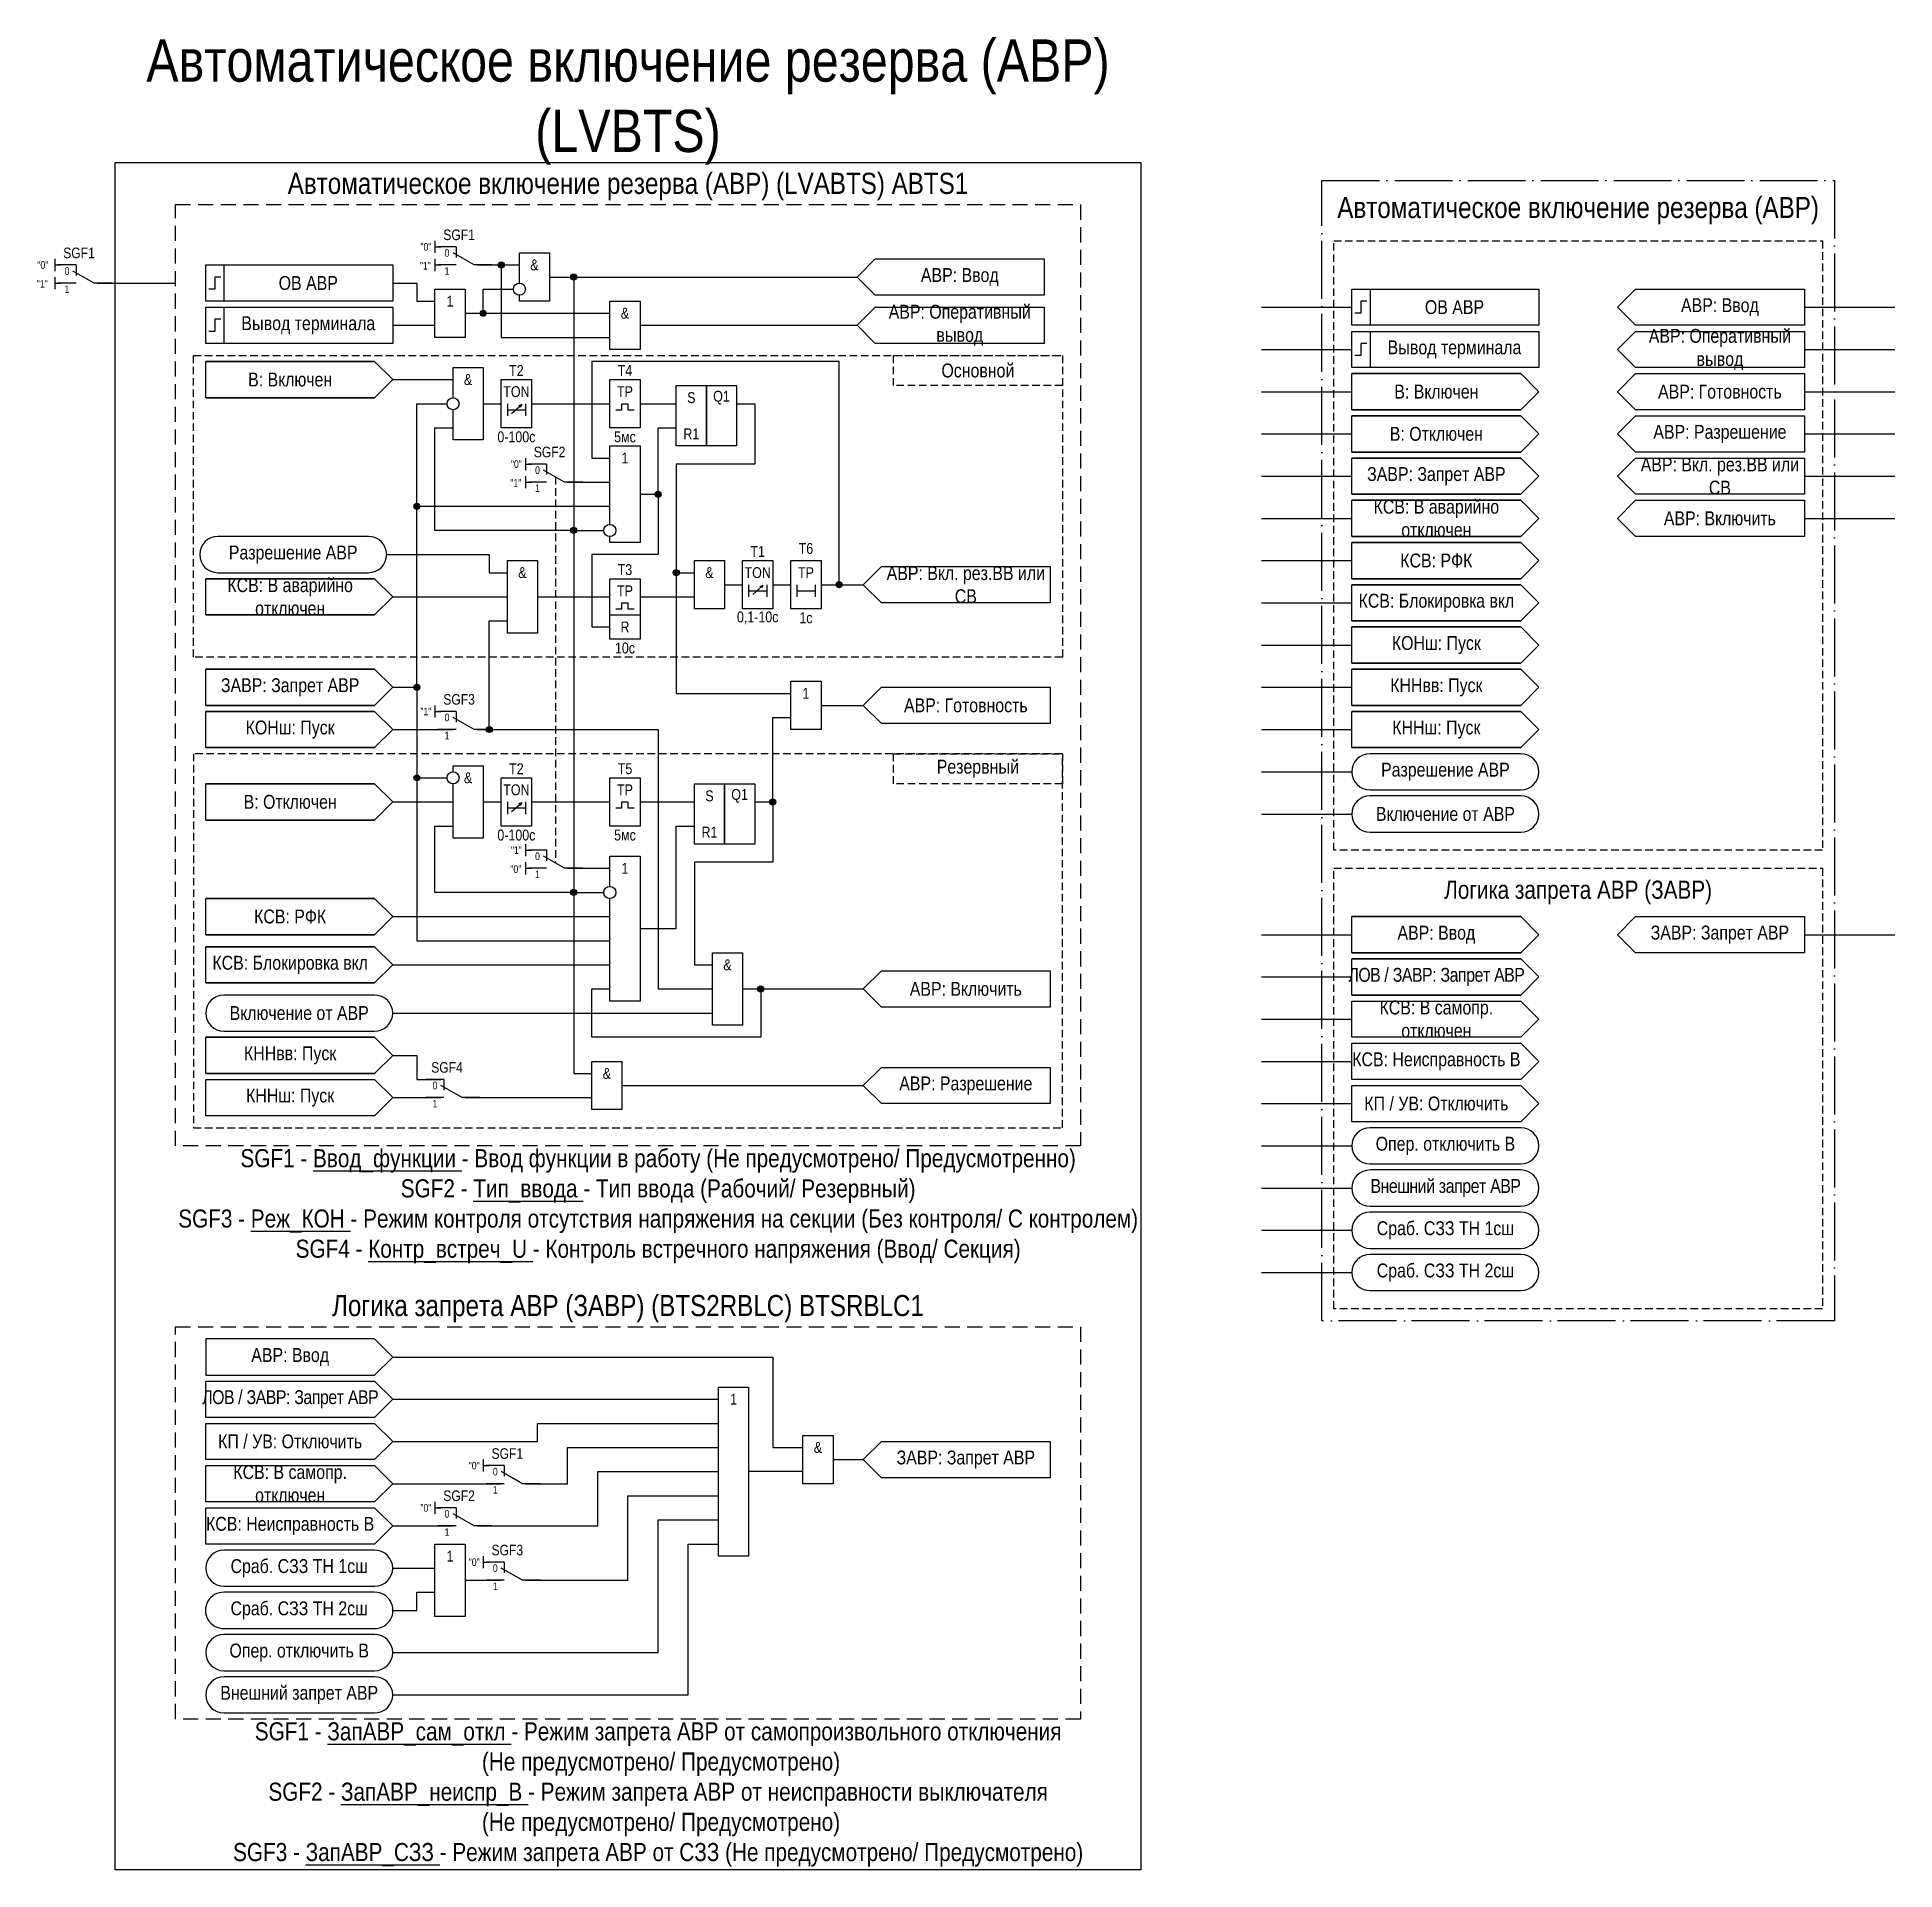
# Model space of a CAD drawing. Header units: millimetres. Extents: x -13 to 295, y 0 to 304.
import ezdxf
from ezdxf.enums import TextEntityAlignment as Align

# ---------------------------------------------------------------- set-up
doc = ezdxf.new("R2010")
doc.units = ezdxf.units.MM
doc.linetypes.add('ACAD_ISO04W100', pattern=[30, 24, -3, 0, -3])
doc.linetypes.add('штриховая2', pattern=[0.375, 0.25, -0.125])
doc.layers.add('TEXT', color=7, linetype='Continuous', lineweight=25)
doc.layers.add('Основная', color=7, linetype='Continuous')
doc.styles.add('2.5_Gost_RD', font='ARIALN.TTF', dxfattribs={"height": 2.5})
doc.styles.add('3.5_Gost_RD', font='ARIALN.TTF', dxfattribs={"height": 3.5})
doc.styles.add('Вывод', font='ARIALN.TTF', dxfattribs={"height": 2.5})
doc.styles.add('Компонент', font='ARIALN.TTF', dxfattribs={"height": 3.5})

# ---------------------------------------------------------------- blocks, each defined once
blk = doc.blocks.new('Точка')
at = {"ltscale": 100}
h = blk.add_hatch(color=256, dxfattribs=at)
h.dxf.hatch_style = 1
edge = h.paths.add_edge_path()
edge.add_arc((0, 0), 0.5, 0, 360)
blk.add_circle((0, 0), 0.5, dxfattribs=at)
blk = doc.blocks.new('*U1037')
at = {"layer": 'Основная', "color": 0}
blk.add_line((0, 0), (7, 4), dxfattribs=at)
at = {"layer": 'Основная', "ltscale": 0.35}
blk.add_line((6, 6), (6, 2.5), dxfattribs=at)
blk = doc.blocks.new('*U1057')
at = {"layer": 'Основная', "color": 0}
for p, q in [((-3, 6), (-9, 6)), ((-3, 0), (-9, 0)), ((9, 0), (3, 0))]:
    blk.add_line(p, q, dxfattribs=at)
at = {"layer": 'Основная', "ltscale": 0.25, "xscale": -1}
blk.add_blockref('*U1037', (3, 0), dxfattribs=at)
at = {"layer": 'Основная'}
for tag, height, style, p in [('В1', 2.5, 'Вывод', (-13, 6)), ('ОУ', 3.5, 'Компонент', (-2, 10)), ('В2', 2.5, 'Вывод', (-6, 4)), ('В3', 2.5, 'Вывод', (-6, -2))]:
    blk.add_attdef(tag, text='', height=height, dxfattribs=dict(at, style=style)).set_placement(p, align=Align.MIDDLE_CENTER)
blk = doc.blocks.new('*U1039')
at = {"layer": 'Основная', "color": 0}
for p, q in [((-3, 6), (-9, 6)), ((-3, 0), (-9, 0)), ((9, 0), (3, 0))]:
    blk.add_line(p, q, dxfattribs=at)
at = {"layer": 'Основная', "ltscale": 0.25, "xscale": -1}
blk.add_blockref('*U1037', (3, 0), dxfattribs=at)
at = {"layer": 'Основная'}
for tag, height, style, p in [('В1', 2.5, 'Вывод', (-14, 6)), ('ОУ', 3.5, 'Компонент', (-2, 10)), ('В2', 2.5, 'Вывод', (-6, 4)), ('В3', 2.5, 'Вывод', (-6, -2))]:
    blk.add_attdef(tag, text='', height=height, dxfattribs=dict(at, style=style)).set_placement(p, align=Align.MIDDLE_CENTER)

msp = doc.modelspace()

# ---------------------------------------------------------------- linework, layer by layer
at = {"ltscale": 100}
for p, q in [((53, 270), (53, 268)), ((53, 269), (54, 269)), ((53, 267), (53, 265)), ((53, 266), (54, 266)), ((190, 259), (205, 259)), ((280, 259), (295, 259)), ((190, 252), (205, 252)), ((280, 252), (295, 252)), ((190, 245), (205, 245)), ((280, 245), (295, 245)), ((65.71, 241.4), (67.38, 242.88)), ((67.38, 242.88), (66.86, 242.66)), ((67.38, 242.88), (67.12, 242.42)), ((64, 239), (64, 239)), ((190, 238), (205, 238)), ((280, 238), (295, 238)), ((68, 234), (68, 232)), ((68, 233), (69, 233)), ((68, 231), (68, 229)), ((190, 231), (205, 231)), ((280, 231), (295, 231)), ((68, 230), (69, 230)), ((190, 224), (205, 224)), ((280, 224), (295, 224)), ((190, 217), (205, 217)), ((105.71, 211.4), (107.38, 212.88)), ((107.38, 212.88), (106.86, 212.66)), ((107.38, 212.88), (107.12, 212.42)), ((190, 210), (205, 210)), ((190, 203), (205, 203)), ((190, 196), (205, 196)), ((53, 193), (53, 191)), ((53, 192), (54, 192)), ((190, 189), (205, 189)), ((190, 182), (205, 182)), ((65.71, 175.4), (67.38, 176.88)), ((67.38, 176.88), (66.86, 176.66)), ((67.38, 176.88), (67.12, 176.42)), ((190, 175), (205, 175)), ((68, 170), (68, 168)), ((68, 169), (69, 169)), ((68, 167), (68, 165)), ((68, 166), (69, 166)), ((190, 155), (205, 155)), ((280, 155), (295, 155)), ((190, 148), (205, 148)), ((190, 141), (205, 141)), ((190, 134), (205, 134)), ((190, 127), (205, 127)), ((190, 120), (205, 120)), ((190, 113), (205, 113)), ((190, 106), (205, 106)), ((190, 99), (205, 99)), ((61, 68), (61, 66)), ((61, 67), (62, 67)), ((114, 66), (105, 66)), ((53, 61), (53, 59)), ((53, 60), (54, 60)), ((61, 52), (61, 50)), ((61, 51), (62, 51)), ((58, 48), (64, 48))]:
    msp.add_line(p, q, dxfattribs=at)
at = {"color": 6, "ltscale": 100}
for p, q in [((-10, 267), (-10, 265)), ((-10, 266), (-9, 266)), ((-10, 264), (-10, 262)), ((-10, 263), (-9, 263))]:
    msp.add_line(p, q, dxfattribs=at)
at = {"color": 3, "ltscale": 100}
msp.add_lwpolyline([(0, 283), (170, 283), (170, 0), (0, 0)], close=True, dxfattribs=at)
at = {"color": 251, "linetype": 'ACAD_ISO04W100', "lineweight": 30, "ltscale": 0.4, "true_color": 0x58595b}
msp.add_lwpolyline([(200, 280), (285, 280), (285, 91), (200, 91)], close=True, dxfattribs=at)
at = {"linetype": 'штриховая2', "ltscale": 10}
for points in [[(10, 276), (160, 276), (160, 120), (10, 120)], [(10, 90), (160, 90), (160, 25), (10, 25)]]:
    msp.add_lwpolyline(points, close=True, dxfattribs=at)
at = {"ltscale": 100}
for points in [[(67, 263), (67, 268), (72, 268), (72, 260), (67, 260), (67, 261)], [(60, 266), (67, 266)], [(60, 266), (64, 266), (64, 254), (82, 254)], [(46, 263), (50, 263), (50, 260), (53, 260)], [(72, 264), (76, 264), (76, 222), (53, 222), (53, 239), (56, 239)], [(72, 264), (76, 264), (76, 162), (53, 162), (53, 173), (56, 173)], [(58, 258), (61, 258), (61, 262), (66, 262)], [(72, 264), (123, 264)], [(72, 264), (76, 264), (76, 222), (81, 222)], [(72, 264), (76, 264), (76, 162), (81, 162)], [(72, 264), (76, 264)], [(72, 264), (76, 264), (76, 132), (79, 132)], [(46, 256), (53, 256)], [(46, 256), (53, 256)], [(58, 258), (82, 258)], [(87, 256), (123, 256)], [(15, 244), (43, 244), (46, 247), (43, 250), (15, 250), (43, 250), (46, 247), (43, 244), (15, 244), (15, 250)], [(117, 213), (120, 213), (120, 250), (79, 250), (79, 234), (82, 234)], [(46, 247), (56, 247)], [(56, 244), (56, 249), (61, 249), (61, 237), (56, 237), (56, 242)], [(205, 242), (233, 242), (236, 245), (233, 248), (205, 248), (233, 248), (236, 245), (233, 242), (205, 242), (205, 248)], [(46, 196), (50, 196), (50, 243), (55, 243)], [(61, 243), (64, 243)], [(65, 243), (65, 241)], [(65, 242), (68, 242)], [(68, 243), (68, 241)], [(69, 243), (82, 243)], [(83, 242), (84, 242), (84, 243), (85, 243), (85, 242), (86, 242)], [(87, 243), (93, 243)], [(103, 243), (106, 243), (106, 233), (93, 233), (93, 215), (96, 215)], [(103, 243), (106, 243), (106, 233), (93, 233), (93, 195), (112, 195)], [(205, 235), (233, 235), (236, 238), (233, 241), (205, 241), (233, 241), (236, 238), (233, 235), (205, 235), (205, 241)], [(87, 228), (90, 228), (90, 239), (93, 239)], [(82, 223), (82, 236), (87, 236), (87, 220), (82, 220), (82, 221)], [(205, 228), (233, 228), (236, 231), (233, 234), (205, 234), (233, 234), (236, 231), (233, 228), (205, 228), (205, 234)], [(75, 230), (82, 230)], [(87, 228), (90, 228), (90, 218), (79, 218), (79, 206), (82, 206)], [(46, 196), (50, 196), (50, 226), (82, 226)], [(205, 221), (233, 221), (236, 224), (233, 227), (205, 227), (233, 227), (236, 224), (233, 221), (205, 221), (205, 227)], [(205, 214), (233, 214), (236, 217), (233, 220), (205, 220), (233, 220), (236, 217), (233, 214), (205, 214), (205, 220)], [(45, 218), (62, 218), (62, 215), (65, 215)], [(15, 208), (43, 208), (46, 211), (43, 214), (15, 214), (43, 214), (46, 211), (43, 208), (15, 208), (15, 214)], [(101, 213), (104, 213)], [(105, 213), (105, 211)], [(108, 213), (108, 211)], [(109, 213), (112, 213)], [(113, 213), (113, 211)], [(116, 213), (116, 211)], [(117, 213), (124, 213)], [(205, 207), (233, 207), (236, 210), (233, 213), (205, 213), (233, 213), (236, 210), (233, 207), (205, 207), (205, 213)], [(46, 211), (65, 211)], [(70, 211), (82, 211)], [(83, 209), (84, 209), (84, 210), (85, 210), (85, 209), (86, 209)], [(87, 211), (96, 211)], [(105, 212), (108, 212)], [(113, 212), (116, 212)], [(60, 189), (62, 189), (62, 207), (65, 207)], [(205, 200), (233, 200), (236, 203), (233, 206), (205, 206), (233, 206), (236, 203), (233, 200), (205, 200), (205, 206)], [(15, 193), (43, 193), (46, 196), (43, 199), (15, 199), (43, 199), (46, 196), (43, 193), (15, 193), (15, 199)], [(205, 193), (233, 193), (236, 196), (233, 199), (205, 199), (233, 199), (236, 196), (233, 193), (205, 193), (205, 199)], [(46, 196), (50, 196), (50, 154), (82, 154)], [(46, 196), (50, 196), (50, 181), (55, 181)], [(15, 186), (43, 186), (46, 189), (43, 192), (15, 192), (43, 192), (46, 189), (43, 186), (15, 186), (15, 192)], [(106, 177), (109, 177), (109, 191), (112, 191)], [(117, 193), (124, 193)], [(205, 186), (233, 186), (236, 189), (233, 192), (205, 192), (233, 192), (236, 189), (233, 186), (205, 186), (205, 192)], [(46, 189), (56, 189)], [(60, 189), (90, 189), (90, 146), (99, 146)], [(56, 182), (56, 183), (61, 183), (61, 171), (56, 171), (56, 180)], [(15, 174), (43, 174), (46, 177), (43, 180), (15, 180), (43, 180), (46, 177), (43, 174), (15, 174), (15, 180)], [(46, 177), (56, 177)], [(61, 177), (64, 177)], [(65, 177), (65, 175)], [(65, 176), (68, 176)], [(68, 177), (68, 175)], [(69, 177), (82, 177)], [(83, 176), (84, 176), (84, 177), (85, 177), (85, 176), (86, 176)], [(87, 177), (96, 177)], [(106, 177), (109, 177), (109, 167), (96, 167), (96, 150), (99, 150)], [(87, 156), (93, 156), (93, 173), (96, 173)], [(82, 163), (82, 168), (87, 168), (87, 144), (82, 144), (82, 161)], [(75, 166), (82, 166)], [(15, 155), (43, 155), (46, 158), (43, 161), (15, 161), (43, 161), (46, 158), (43, 155), (15, 155), (15, 161)], [(46, 158), (82, 158)], [(205, 152), (233, 152), (236, 155), (233, 158), (205, 158), (233, 158), (236, 155), (233, 152), (205, 152), (205, 158)], [(15, 147), (43, 147), (46, 150), (43, 153), (15, 153), (43, 153), (46, 150), (43, 147), (15, 147), (15, 153)], [(205, 145), (233, 145), (236, 148), (233, 151), (205, 151), (233, 151), (236, 148), (233, 145), (205, 145), (205, 151)], [(46, 150), (82, 150)], [(104, 146), (107, 146), (107, 138), (79, 138), (79, 146), (82, 146)], [(104, 146), (124, 146)], [(46, 142), (99, 142)], [(205, 144), (233, 144), (236, 141), (233, 138), (205, 138), (205, 144)], [(15, 132), (43, 132), (46, 135), (43, 138), (15, 138), (43, 138), (46, 135), (43, 132), (15, 132), (15, 138)], [(205, 137), (233, 137), (236, 134), (233, 131), (205, 131), (205, 137)], [(46, 135), (50, 135), (50, 131), (54, 131)], [(15, 131), (43, 131), (46, 128), (43, 125), (15, 125), (15, 131)], [(84, 130), (124, 130)], [(205, 130), (233, 130), (236, 127), (233, 124), (205, 124), (205, 130)], [(46, 128), (54, 128)], [(58, 128), (79, 128)], [(46, 85), (43, 88), (15, 88), (15, 82), (43, 82), (46, 85)], [(46, 85), (109, 85), (109, 70), (114, 70)], [(15, 81), (43, 81), (46, 78), (43, 75), (15, 75), (15, 81)], [(46, 78), (100, 78)], [(15, 74), (43, 74), (46, 71), (43, 68), (15, 68), (15, 74)], [(46, 71), (70, 71), (70, 74), (100, 74)], [(68, 64), (75, 64), (75, 70), (100, 70)], [(119, 68), (124, 68)], [(15, 67), (43, 67), (46, 64), (43, 61), (15, 61), (15, 67)], [(60, 57), (80, 57), (80, 66), (100, 66)], [(46, 64), (64, 64)], [(68, 48), (85, 48), (85, 62), (100, 62)], [(15, 60), (43, 60), (46, 57), (43, 54), (15, 54), (15, 60)], [(46, 36), (90, 36), (90, 58), (100, 58)], [(46, 57), (56, 57)], [(46, 29), (95, 29), (95, 54), (100, 54)], [(46, 50), (53, 50)], [(46, 43), (50, 43), (50, 46), (53, 46)]]:
    msp.add_lwpolyline(points, dxfattribs=at)
at = {"linetype": 'штриховая2', "ltscale": 5}
for points in [[(202, 270), (283, 270), (283, 169), (202, 169)], [(13, 185), (13, 123), (157, 123), (157, 185)], [(202, 166), (283, 166), (283, 93), (202, 93)]]:
    msp.add_lwpolyline(points, close=True, dxfattribs=at)
at = {"ltscale": 100}
for points in [[(15, 266), (18, 266), (18, 260), (15, 260)], [(15, 266), (46, 266), (46, 260), (15, 260)], [(154, 267), (154, 261), (126, 261), (123, 264), (126, 267)], [(53, 262), (58, 262), (58, 254), (53, 254)], [(205, 262), (208, 262), (208, 256), (205, 256)], [(205, 262), (236, 262), (236, 256), (205, 256)], [(280, 262), (280, 256), (252, 256), (249, 259), (252, 262)], [(15, 259), (18, 259), (18, 253), (15, 253)], [(15, 259), (46, 259), (46, 253), (15, 253)], [(82, 260), (87, 260), (87, 252), (82, 252)], [(154, 259), (154, 253), (126, 253), (123, 256), (126, 259)], [(205, 255), (208, 255), (208, 249), (205, 249)], [(205, 255), (236, 255), (236, 249), (205, 249)], [(280, 255), (280, 249), (252, 249), (249, 252), (252, 255)], [(64, 247), (69, 247), (69, 239), (64, 239)], [(82, 247), (87, 247), (87, 239), (82, 239)], [(252, 248), (280, 248), (280, 242), (252, 242), (249, 245)], [(93, 246), (98, 246), (98, 236), (93, 236)], [(98, 246), (103, 246), (103, 236), (98, 236)], [(252, 241), (280, 241), (280, 235), (252, 235), (249, 238)], [(252, 234), (280, 234), (280, 228), (252, 228), (249, 231)], [(252, 227), (280, 227), (280, 221), (252, 221), (249, 224)], [(65, 217), (70, 217), (70, 205), (65, 205)], [(96, 217), (101, 217), (101, 209), (96, 209)], [(104, 217), (109, 217), (109, 209), (104, 209)], [(112, 217), (117, 217), (117, 209), (112, 209)], [(155, 216), (155, 210), (127, 210), (124, 213), (127, 216)], [(82, 214), (87, 214), (87, 204), (82, 204)], [(82, 208), (87, 208), (87, 204), (82, 204)], [(112, 197), (117, 197), (117, 189), (112, 189)], [(155, 196), (155, 190), (127, 190), (124, 193), (127, 196)], [(64, 181), (69, 181), (69, 173), (64, 173)], [(82, 181), (87, 181), (87, 173), (82, 173)], [(96, 180), (101, 180), (101, 170), (96, 170)], [(101, 180), (106, 180), (106, 170), (101, 170)], [(280, 158), (280, 152), (252, 152), (249, 155), (252, 158)], [(99, 152), (104, 152), (104, 140), (99, 140)], [(155, 149), (155, 143), (127, 143), (124, 146), (127, 149)], [(79, 126), (79, 134), (84, 134), (84, 126)], [(155, 133), (155, 127), (127, 127), (124, 130), (127, 133)], [(100, 80), (105, 80), (105, 52), (100, 52)], [(119, 72), (119, 64), (114, 64), (114, 72)], [(155, 71), (155, 65), (127, 65), (124, 68), (127, 71)], [(53, 54), (58, 54), (58, 42), (53, 42)]]:
    msp.add_lwpolyline(points, close=True, dxfattribs=at)
at = {"color": 6, "ltscale": 100}
msp.add_lwpolyline([(-3, 263), (10, 263)], dxfattribs=at)
at = {"lineweight": 30, "ltscale": 100}
for points in [[(17.5, 264), (16.5, 264), (16.5, 262), (15.5, 262)], [(207.5, 260), (206.5, 260), (206.5, 258), (205.5, 258)], [(17.5, 257), (16.5, 257), (16.5, 255), (15.5, 255)], [(207.5, 253), (206.5, 253), (206.5, 251), (205.5, 251)]]:
    msp.add_lwpolyline(points, dxfattribs=at)
at = {"color": 251, "linetype": 'штриховая2', "ltscale": 5, "true_color": 0x58595b}
for points in [[(13, 251), (157, 251), (157, 201), (13, 201)], [(129, 251), (157, 251), (157, 246), (129, 246)], [(129, 185), (157, 185), (157, 180), (129, 180)]]:
    msp.add_lwpolyline(points, close=True, dxfattribs=at)
at = {"linetype": 'штриховая2', "ltscale": 5}
msp.add_lwpolyline([(73, 230.86), (73, 166.86)], dxfattribs=at)
at = {"ltscale": 100}
for points in [[(17, 215), (42, 215, 1), (42, 221), (17, 221, 1)], [(208, 179), (233, 179, 1), (233, 185), (208, 185, 1)], [(208, 172), (233, 172, 1), (233, 178), (208, 178, 1)], [(18, 139), (43, 139, 1), (43, 145), (18, 145, 1)], [(208, 117), (233, 117, 1), (233, 123), (208, 123, 1)], [(208, 110), (233, 110, 1), (233, 116), (208, 116, 1)], [(208, 103), (233, 103, 1), (233, 109), (208, 109, 1)], [(208, 96), (233, 96, 1), (233, 102), (208, 102, 1)], [(18, 47), (43, 47, 1), (43, 53), (18, 53, 1)], [(18, 40), (43, 40, 1.013985), (43, 46), (18, 46, 1.013985)], [(18, 33), (43, 33, 1), (43, 39), (18, 39, 1)], [(18, 26), (43, 26, 1), (43, 32), (18, 32, 1)]]:
    msp.add_lwpolyline(points, format="xyb", close=True, dxfattribs=at)
msp.add_circle((67, 262), 1)
for centre in [(56, 243), (82, 222), (56, 181), (82, 162)]:
    msp.add_circle(centre, 1, dxfattribs=at)

# ---------------------------------------------------------------- block references
for p in [(64, 266), (76, 264), (61, 258), (90, 228), (50, 226), (76, 222), (93, 215), (120, 213), (50, 196), (62, 189), (50, 181), (109, 177), (76, 162), (107, 146)]:
    msp.add_blockref('Точка', p, dxfattribs=at)
at = {"layer": 'Основная', "ltscale": 0.25, "xscale": 0.5, "yscale": 0.5, "zscale": 0.5}
for p, values in [((58, 266), {'ОУ': 'SGF1', 'В1': '"0"', 'В2': '0', 'В3': '1'}), ((73, 230), {'ОУ': 'SGF2', 'В1': '"0"', 'В2': '0', 'В3': '1'}), ((58, 189), {'ОУ': 'SGF3', 'В1': '"1"', 'В2': '0', 'В3': '1'}), ((66, 64), {'ОУ': 'SGF1', 'В1': '"0"', 'В2': '0', 'В3': '1'}), ((58, 57), {'ОУ': 'SGF2', 'В1': '"0"', 'В2': '0', 'В3': '1'}), ((66, 48), {'ОУ': 'SGF3', 'В1': '"0"', 'В2': '0', 'В3': '1'})]:
    msp.add_blockref('*U1057', p, dxfattribs=at).add_auto_attribs(values)
at = {"layer": 'Основная', "color": 6, "ltscale": 0.25, "xscale": 0.5, "yscale": 0.5, "zscale": 0.5}
msp.add_blockref('*U1039', (-5, 263), dxfattribs=at).add_auto_attribs({'ОУ': 'SGF1', 'В1': '"0"', 'В2': '0', 'В3': '1'})
at = {"layer": 'Основная', "ltscale": 0.25}
ref = msp.add_blockref('*U1057', (73, 166), dxfattribs=dict(at, xscale=0.5, yscale=0.5, zscale=0.5))
ref.add_attrib('В1', '"1"', dxfattribs={"height": 1.25, "style": 'Вывод'}).set_placement((66.5, 169), align=Align.MIDDLE_CENTER)
ref.add_attrib('В2', '0', dxfattribs={"height": 1.25, "style": 'Вывод'}).set_placement((70, 168), align=Align.MIDDLE_CENTER)
ref.add_attrib('В3', '1', dxfattribs={"height": 1.25, "style": 'Вывод'}).set_placement((70, 165), align=Align.MIDDLE_CENTER)
ref = msp.add_blockref('*U1057', (56, 128), dxfattribs=dict(at, xscale=0.5, yscale=0.5, zscale=0.5))
ref.add_attrib('ОУ', 'SGF4', dxfattribs={"height": 1.75, "style": 'Компонент'}).set_placement((55, 133), align=Align.MIDDLE_CENTER)
ref.add_attrib('В2', '0', dxfattribs={"height": 1.25, "style": 'Вывод'}).set_placement((53, 130), align=Align.MIDDLE_CENTER)
ref.add_attrib('В3', '1', dxfattribs={"height": 1.25, "style": 'Вывод'}).set_placement((53, 127), align=Align.MIDDLE_CENTER)

# ---------------------------------------------------------------- texts
at = {"color": 30, "ltscale": 100, "attachment_point": 5, "style": '3.5_Gost_RD'}
for s, insert, char_height, width in [('{\\C3;Автоматическое включение резерва (АВР) (LVBTS)}', (85, 293), 7, 170), ('Автоматическое включение резерва (АВР) (LVABTS) {\\C6;ABTS1}', (85, 279), 3.5, 150), ('{\\C30;\\c1938679;Автоматическое включение резерва (АВР)}', (242.5, 275), 3.5, 85), ('\\pt147;Логика запрета АВР (ЗАВР)', (242.5, 162), 3, 81), ('SGF1 - {\\LВвод_функции} - Ввод функции в работу (Не предусмотрено/ Предусмотренно)\\PSGF2 - {\\LТип_ввода} - Тип ввода (Рабочий/ Резервный)\\PSGF3 - {\\LРеж_КОН} - Режим контроля отсутствия напряжения на секции (Без контроля/ С контролем)\\PSGF4 - {\\LКонтр_встреч_U} - Контроль встречного напряжения (Ввод/ Секция)', (90, 110), 3, 160), ('\\pt115.5;Логика запрета АВР (ЗАВР) (BTS2RBLC) {\\C6;BTSRBLC1}', (85, 93), 3.5, 150), ('SGF1 - {\\LЗапАВР_сам_откл} - Режим запрета АВР от самопроизвольного отключения\\P^I(Не предусмотрено/ Предусмотрено)\\PSGF2 - {\\LЗапАВР_неиспр_В} - Режим запрета АВР от неисправности выключателя\\P^I(Не предусмотрено/ Предусмотрено)\\PSGF3 - {\\LЗапАВР_СЗЗ} - Режим запрета АВР от СЗЗ (Не предусмотрено/ Предусмотрено)', (90, 12.5), 3, 160)]:
    msp.add_mtext(s, dxfattribs=dict(at, insert=insert, char_height=char_height, width=width))
at = {"ltscale": 100, "char_height": 1.25, "attachment_point": 1, "style": '3.5_Gost_RD'}
for s, insert in [('"1"', (50.5, 266.5)), ('"1"', (65.5, 230.5)), ('"0"', (65.5, 166.5))]:
    msp.add_mtext_dynamic_manual_height_columns(s, width=2, gutter_width=17.5, heights=[0], dxfattribs=dict(at, insert=insert))
at = {"ltscale": 100, "attachment_point": 5, "style": '2.5_Gost_RD'}
for s, insert, char_height, width in [('&', (69.5, 266), 1.8, 5), ('1', (55.5, 260), 1.8, 5), ('&', (84.5, 258), 1.8, 5), ('АВР: Ввод', (266, 259), 2.3, 28), ('АВР: Оперативный вывод', (266, 252), 2.3, 28), ('&', (58.5, 247), 1.8, 5), ('T2', (66.5, 248.5), 1.8, 5), ('T4', (84.5, 248.5), 1.8, 5), ('TON', (66.5, 245), 1.8, 5), ('TP', (84.5, 245), 1.8, 5), ('S', (95.5, 244), 1.8, 5), ('Q1', (100.5, 244), 1.8, 5), ('АВР: Готовность', (266, 245), 2.3, 28), ('0-100с', (66.5, 237.5), 1.8, 5), ('5мс', (84.5, 237.5), 1.8, 5), ('R1', (95.5, 238), 1.8, 5), ('АВР: Разрешение', (266, 238), 2.3, 28), ('1', (84.5, 234), 1.8, 5), ('АВР: Вкл. рез.ВВ или СВ', (266, 231), 2.3, 28), ('АВР: Включить', (266, 224), 2.3, 28), ('T1', (106.5, 218.5), 1.8, 5), ('T6', (114.5, 219), 1.8, 5), ('&', (67.5, 215), 1.8, 5), ('T3', (84.5, 215.5), 1.8, 5), ('&', (98.5, 215), 1.8, 5), ('TON', (106.5, 215), 1.8, 5), ('TP', (114.5, 215), 1.8, 5), ('АВР: Вкл. рез.ВВ или СВ', (141, 213), 2.3, 28), ('TP', (84.5, 212), 1.8, 5), ('R', (84.5, 206), 1.8, 5), ('0,1-10с', (106.5, 207.5), 1.8, 5), ('1с', (114.5, 207.5), 1.8, 5), ('10с', (84.5, 202.5), 1.8, 5), ('1', (114.5, 195), 1.8, 5), ('АВР: Готовность', (141, 193), 2.3, 28), ('&', (58.5, 181), 1.8, 5), ('T2', (66.5, 182.5), 1.8, 5), ('T5', (84.5, 182.5), 1.8, 5), ('TON', (66.5, 179), 1.8, 5), ('TP', (84.5, 179), 1.8, 5), ('S', (98.5, 178), 1.8, 5), ('Q1', (103.5, 178), 1.8, 5), ('R1', (98.5, 172), 1.8, 5), ('0-100с', (66.5, 171.5), 1.8, 5), ('5мс', (84.5, 171.5), 1.8, 5), ('1', (84.5, 166), 1.8, 5), ('ЗАВР: Запрет АВР', (266, 155), 2.3, 28), ('&', (101.5, 150), 1.8, 5), ('АВР: Включить', (141, 146), 2.3, 28), ('КСВ: В самопр. отключен', (219, 141), 2.3, 28), ('КСВ: Неисправность В', (219, 134), 2.3, 28), ('&', (81.5, 132), 1.8, 5), ('АВР: Разрешение', (141, 130), 2.3, 28), ('КП / УВ: Отключить', (219, 127), 2.3, 28), ('1', (102.5, 78), 1.8, 5), ('КП / УВ: Отключить', (29, 71), 2.3, 28), ('&', (116.5, 70), 1.8, 5), ('ЗАВР: Запрет АВР', (141, 68), 2.3, 28), ('КСВ: В самопр. отключен', (29, 64), 2.3, 28), ('КСВ: Неисправность В', (29, 57), 2.3, 28), ('1', (55.5, 52), 1.8, 5), ('Сраб. СЗЗ ТН 1сш', (30.5, 50), 2.3, 31), ('Сраб. СЗЗ ТН 2сш', (30.5, 43), 2.3, 31), ('Опер. отключить В', (30.5, 36), 2.3, 31), ('Внешний запрет АВР', (30.5, 29), 2.3, 31)]:
    msp.add_mtext(s, dxfattribs=dict(at, insert=insert, char_height=char_height, width=width))
at = {"color": 6, "ltscale": 100, "insert": (-13, 263.5), "char_height": 1.25, "attachment_point": 1, "style": '3.5_Gost_RD'}
msp.add_mtext_dynamic_manual_height_columns('"1"', width=2, gutter_width=17.5, heights=[0], dxfattribs=at)
at = {"layer": 'TEXT', "ltscale": 100, "char_height": 2.3, "attachment_point": 5, "style": '2.5_Gost_RD'}
for s, insert, width in [('АВР: Ввод', (140, 264), 28), ('ОВ АВР', (32, 263), 28), ('АВР: Оперативный вывод', (140, 256), 28), ('ОВ АВР', (222, 259), 28), ('Вывод терминала', (32, 256), 28), ('Вывод терминала', (222, 252), 28), ('В: Включен', (29, 247), 28), ('В: Включен', (219, 245), 28), ('В: Отключен', (219, 238), 28), ('ЗАВР: Запрет АВР', (219, 231), 28), ('КСВ: В аварийно отключен', (219, 224), 28), ('Разрешение АВР', (29.5, 218), 31), ('КСВ: РФК', (219, 217), 28), ('КСВ: В аварийно отключен', (29, 211), 28), ('КОНш: Пуск', (219, 203), 28), ('ЗАВР: Запрет АВР', (29, 196), 28), ('КОНш: Пуск', (29, 189), 28), ('КННш: Пуск', (219, 189), 28), ('Разрешение АВР', (220.5, 182), 31), ('В: Отключен', (29, 177), 28), ('Включение от АВР', (220.5, 175), 31), ('КСВ: РФК', (29, 158), 28), ('АВР: Ввод', (219, 155), 28), ('КСВ: Блокировка вкл', (29, 150), 28), ('{\\T0.95;ЛОВ / ЗАВР: Запрет АВР}', (219, 148), 28), ('Включение от АВР', (30.5, 142), 31), ('КННвв: Пуск', (29, 135), 28), ('КННш: Пуск', (29, 128), 28), ('Опер. отключить В', (220.5, 120), 31), ('{\\T0.95;Внешний запрет АВР}', (220.5, 113), 31), ('Сраб. СЗЗ ТН 1сш', (220.5, 106), 31), ('Сраб. СЗЗ ТН 2сш', (220.5, 99), 31), ('АВР: Ввод', (29, 85), 28), ('{\\T0.95;ЛОВ / ЗАВР: Запрет АВР}', (29, 78), 28)]:
    msp.add_mtext(s, dxfattribs=dict(at, insert=insert, width=width))
at = {"layer": 'TEXT', "color": 251, "ltscale": 100, "true_color": 0x58595b, "char_height": 2.3, "width": 28, "attachment_point": 5, "style": '2.5_Gost_RD'}
for s, insert in [('Основной', (143, 248.5)), ('Резервный', (143, 182.5))]:
    msp.add_mtext(s, dxfattribs=dict(at, insert=insert))
at = {"layer": 'TEXT', "color": 3, "ltscale": 100, "insert": (219, 210), "char_height": 2.3, "width": 28, "attachment_point": 5, "style": '2.5_Gost_RD'}
msp.add_mtext('КСВ: Блокировка вкл', dxfattribs=at)
at = {"layer": 'TEXT', "color": 0, "ltscale": 100, "insert": (219, 196), "char_height": 2.3, "width": 28, "attachment_point": 5, "style": '2.5_Gost_RD'}
msp.add_mtext('{\\C256;КННвв: Пуск}', dxfattribs=at)

doc.saveas('drawing.dxf')
